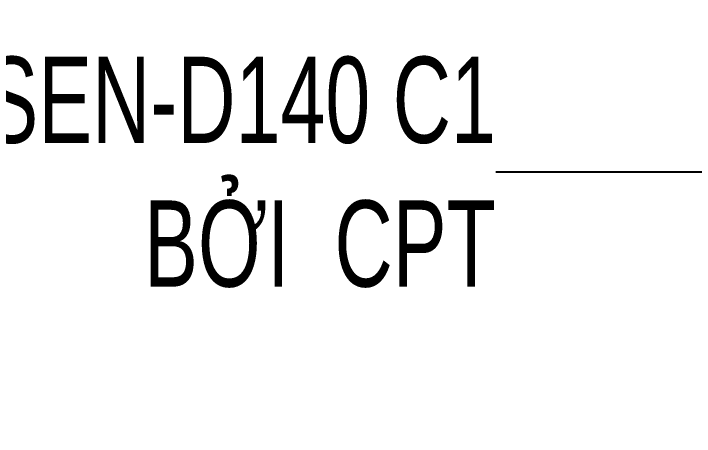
# Model space of a CAD drawing. Header units: inches. Extents: x 1359 to 46357, y -3807 to 191.
# Drawn here: x 23803.2 to 23830.83, y -790.19 to -773.02 of the extents above; entities that cross this region are included whole.
import ezdxf

# ---------------------------------------------------------------- set-up
doc = ezdxf.new("R2010")
doc.units = ezdxf.units.IN
doc.header["$MEASUREMENT"] = 0
doc.layers.add('3', color=3, linetype='Continuous')
doc.styles.add('ST1H', font='vnshxh.shx', dxfattribs={"width": 0.7})
doc.dimstyles.new('3', dxfattribs={"dimtxt": 3.5, "dimasz": 1.8, "dimexe": 1, "dimexo": 0, "dimgap": 1, "dimtad": 1, "dimdec": 0, "dimlfac": 3, "dimzin": 0, "dimdsep": 46, "dimtxsty": 'ST1H', "dimblk": 'OBLIQUE', "dimcen": 1, "dimdle": 1, "dimclrd": 8, "dimclre": 8, "dimclrt": 3, "dimadec": 0, "dimazin": 0, "dimtfac": 1, "dimtdec": 0, "dimtix": 1, "dimtofl": 0, "dimtmove": 1, "dimatfit": 3, "dimfxl": 0.18, "dimtfill": 1, "dimtolj": 1, "dimtzin": 0, "dimlwd": -1, "dimlwe": -1, "dimarcsym": 1})

# ---------------------------------------------------------------- blocks, each defined once
blk = doc.blocks.new('_Oblique')
at = {"color": 0, "linetype": 'ByBlock', "lineweight": -2}
blk.add_line((-0.5, -0.5), (0.5, 0.5), dxfattribs=at)
blk = doc.blocks.new('A$C45D47835')
at = {"layer": '3', "insert": (36.067, 64.264), "char_height": 2, "attachment_point": 6, "style": 'ST1H', "bg_fill": 2}
blk.add_mtext('\\A1;èng xèi: Upvc HOA SEN-d140 c1\\PBëI  CPT', dxfattribs=at)
at = {"color": 9}
blk.add_leader([(47.573, 48.456), (45.618, 64.264), (36.067, 64.264)], dimstyle='3', override={"dimgap": 1, "dimtad": 0}, dxfattribs=at)

msp = doc.modelspace()

# ---------------------------------------------------------------- block references
at = {"color": 8, "xscale": 1.75, "yscale": 1.75, "zscale": 1.75}
msp.add_blockref('A$C45D47835', (23759.6525, -891.9266, 0), dxfattribs=at)

doc.saveas('drawing.dxf')
